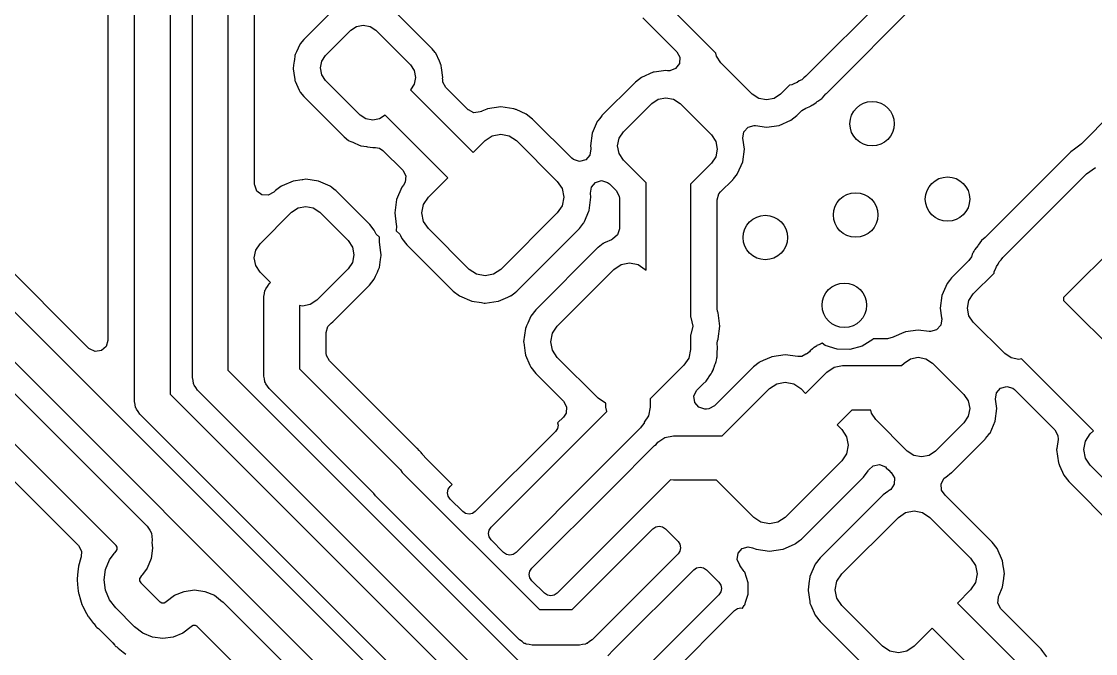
# Model space of a CAD drawing. Extents: x 4.14 to 8.85, y -5.31 to -1.77.
# Drawn here: x 5.2706 to 5.7462, y -3.5993 to -3.3193 of the extents above; entities that cross this region are included whole.
import ezdxf

# ---------------------------------------------------------------- set-up
doc = ezdxf.new("R2010")
doc.units = 0
doc.header["$MEASUREMENT"] = 0
doc.layers.add('BLACK', color=7, linetype='CONTINUOUS')

msp = doc.modelspace()

# ---------------------------------------------------------------- linework, layer by layer
at = {"layer": 'BLACK', "linetype": 'CONTINUOUS'}
for p, q in [((5.34628, -3.47705), (5.34628, -3.25272)), ((5.36202, -3.25133), (5.36202, -3.47379)), ((5.37385, -3.39144), (5.37385, -3.25829)), ((5.32069, -3.48765), (5.32069, -3.29482)), ((5.33643, -3.29156), (5.33643, -3.48439)), ((5.57812, -3.33328), (5.5495, -3.30466)), ((5.65846, -3.30302), (5.61801, -3.34347)), ((5.62706, -3.35115), (5.66801, -3.31021)), ((5.30885, -3.31329), (5.30885, -3.46059)), ((5.40933, -3.31349), (5.39556, -3.32726)), ((5.45251, -3.33144), (5.43456, -3.31349)), ((5.54581, -3.3177), (5.56079, -3.33268)), ((5.40524, -3.33431), (5.41638, -3.32318)), ((5.41638, -3.32318), (5.41893, -3.32147)), ((5.41893, -3.32147), (5.42195, -3.32087)), ((5.42195, -3.32087), (5.42496, -3.32147)), ((5.42496, -3.32147), (5.42751, -3.32318)), ((5.42751, -3.32318), (5.44282, -3.33849)), ((5.39389, -3.32949), (5.39243, -3.33269)), ((5.39404, -3.32915), (5.39389, -3.32949)), ((5.39389, -3.32949), (5.39389, -3.32949)), ((5.39556, -3.32726), (5.39404, -3.32915)), ((5.39186, -3.33394), (5.3917, -3.33429)), ((5.39243, -3.33269), (5.39186, -3.33394)), ((5.4538, -3.33304), (5.45251, -3.33144)), ((5.45403, -3.33333), (5.4538, -3.33304)), ((5.45564, -3.33687), (5.45403, -3.33333)), ((5.56079, -3.33268), (5.56213, -3.33513)), ((5.5784, -3.33467), (5.57812, -3.33328)), ((5.39104, -3.33891), (5.3909, -3.33988)), ((5.39107, -3.33869), (5.39104, -3.33891)), ((5.39134, -3.3368), (5.39107, -3.33869)), ((5.39145, -3.33607), (5.39134, -3.3368)), ((5.39164, -3.33471), (5.39145, -3.33607)), ((5.3917, -3.33429), (5.39164, -3.33471)), ((5.39164, -3.33471), (5.39164, -3.33471)), ((5.40294, -3.33988), (5.40353, -3.33687)), ((5.40353, -3.33687), (5.40524, -3.33431)), ((5.44282, -3.33849), (5.44453, -3.34104)), ((5.45596, -3.33758), (5.45564, -3.33687)), ((5.45636, -3.33847), (5.45596, -3.33758)), ((5.45639, -3.33864), (5.45636, -3.33847)), ((5.45642, -3.33888), (5.45639, -3.33864)), ((5.45657, -3.33988), (5.45642, -3.33888)), ((5.45642, -3.33888), (5.45642, -3.33888)), ((5.56193, -3.33792), (5.56026, -3.34016)), ((5.56213, -3.33513), (5.56193, -3.33792)), ((5.58032, -3.33754), (5.5784, -3.33467)), ((5.59424, -3.35146), (5.58032, -3.33754)), ((5.3909, -3.33988), (5.39096, -3.34029)), ((5.39096, -3.34029), (5.3915, -3.34404)), ((5.40353, -3.34289), (5.40294, -3.33988)), ((5.40524, -3.34545), (5.40353, -3.34289)), ((5.44453, -3.34104), (5.44513, -3.34405)), ((5.45716, -3.34405), (5.45657, -3.33988)), ((5.55034, -3.34178), (5.54514, -3.34404)), ((5.55074, -3.34173), (5.55034, -3.34178)), ((5.55596, -3.34101), (5.55074, -3.34173)), ((5.55074, -3.34173), (5.55074, -3.34173)), ((5.55661, -3.3411), (5.55596, -3.34101)), ((5.55764, -3.34114), (5.55661, -3.3411)), ((5.56026, -3.34016), (5.55764, -3.34114)), ((5.61801, -3.34347), (5.61701, -3.3442)), ((5.3915, -3.34404), (5.39162, -3.3449)), ((5.39162, -3.3449), (5.3917, -3.34547)), ((5.3917, -3.34547), (5.39185, -3.34579)), ((5.39185, -3.34579), (5.39185, -3.34579)), ((5.39185, -3.34579), (5.39361, -3.34966)), ((5.42055, -3.36076), (5.40524, -3.34545)), ((5.44453, -3.34707), (5.44282, -3.34962)), ((5.44513, -3.34405), (5.44453, -3.34707)), ((5.4571, -3.34447), (5.45716, -3.34405)), ((5.4571, -3.34474), (5.4571, -3.34447)), ((5.45714, -3.34502), (5.4571, -3.34474)), ((5.45718, -3.34613), (5.45714, -3.34502)), ((5.45852, -3.34859), (5.45718, -3.34613)), ((5.54234, -3.34626), (5.53851, -3.35009)), ((5.54247, -3.34613), (5.54234, -3.34626)), ((5.54514, -3.34404), (5.54247, -3.34613)), ((5.61076, -3.34747), (5.60677, -3.35146)), ((5.61174, -3.34731), (5.61076, -3.34747)), ((5.61285, -3.34675), (5.61174, -3.34731)), ((5.61403, -3.34636), (5.61285, -3.34675)), ((5.61503, -3.34564), (5.61403, -3.34636)), ((5.61613, -3.34507), (5.61503, -3.34564)), ((5.61701, -3.3442), (5.61613, -3.34507)), ((5.39361, -3.34966), (5.39404, -3.3506)), ((5.39404, -3.3506), (5.39556, -3.35249)), ((5.39556, -3.35249), (5.41351, -3.37044)), ((5.44282, -3.34962), (5.44282, -3.34962)), ((5.44282, -3.34962), (5.47056, -3.37736)), ((5.46824, -3.3583), (5.45852, -3.34859)), ((5.53851, -3.35009), (5.53136, -3.35724)), ((5.55257, -3.35371), (5.55596, -3.35304)), ((5.55596, -3.35304), (5.55935, -3.35371)), ((5.59711, -3.35338), (5.59424, -3.35146)), ((5.60677, -3.35146), (5.60389, -3.35338)), ((5.625, -3.35334), (5.62525, -3.35317)), ((5.62525, -3.35317), (5.62686, -3.35136)), ((5.62686, -3.35136), (5.62706, -3.35115)), ((5.47694, -3.35795), (5.47663, -3.35809)), ((5.48282, -3.35715), (5.47694, -3.35795)), ((5.4887, -3.35795), (5.48282, -3.35715)), ((5.48901, -3.35809), (5.4887, -3.35795)), ((5.53136, -3.35724), (5.52767, -3.36093)), ((5.53717, -3.36816), (5.5497, -3.35563)), ((5.5497, -3.35563), (5.55257, -3.35371)), ((5.55935, -3.35371), (5.56222, -3.35563)), ((5.56222, -3.35563), (5.57614, -3.36955)), ((5.6005, -3.35405), (5.59711, -3.35338)), ((5.60389, -3.35338), (5.6005, -3.35405)), ((5.61619, -3.35877), (5.61794, -3.35764)), ((5.61794, -3.35764), (5.61947, -3.35706)), ((5.61947, -3.35706), (5.61975, -3.35695)), ((5.61947, -3.35706), (5.61947, -3.35706)), ((5.61975, -3.35695), (5.61999, -3.35678)), ((5.61999, -3.35678), (5.62011, -3.35672)), ((5.62011, -3.35672), (5.62063, -3.35643)), ((5.62063, -3.35643), (5.62074, -3.35637)), ((5.62074, -3.35637), (5.62102, -3.35625)), ((5.62102, -3.35625), (5.62248, -3.35513)), ((5.62248, -3.35513), (5.62299, -3.35473)), ((5.62299, -3.35473), (5.6232, -3.35458)), ((5.6232, -3.35458), (5.625, -3.35334)), ((5.625, -3.35334), (5.625, -3.35334)), ((5.42311, -3.36247), (5.42055, -3.36076)), ((5.42612, -3.36306), (5.42311, -3.36247)), ((5.42913, -3.36247), (5.42612, -3.36306)), ((5.43169, -3.36076), (5.42913, -3.36247)), ((5.45943, -3.3885), (5.43169, -3.36076)), ((5.46841, -3.35839), (5.46824, -3.3583)), ((5.46845, -3.35843), (5.46841, -3.35839)), ((5.46859, -3.35848), (5.46845, -3.35843)), ((5.47094, -3.35969), (5.46859, -3.35848)), ((5.47371, -3.35935), (5.47094, -3.35969)), ((5.47428, -3.3591), (5.47371, -3.35935)), ((5.47448, -3.35902), (5.47428, -3.3591)), ((5.47663, -3.35809), (5.47448, -3.35902)), ((5.47663, -3.35809), (5.47663, -3.35809)), ((5.48941, -3.35826), (5.48901, -3.35809)), ((5.48901, -3.35809), (5.48901, -3.35809)), ((5.48963, -3.35835), (5.48941, -3.35826)), ((5.49415, -3.36031), (5.48963, -3.35835)), ((5.49695, -3.36251), (5.49415, -3.36031)), ((5.5143, -3.37985), (5.49695, -3.36251)), ((5.5265, -3.36242), (5.5258, -3.36331)), ((5.52757, -3.36105), (5.5265, -3.36242)), ((5.52758, -3.36105), (5.52757, -3.36105)), ((5.52767, -3.36093), (5.52758, -3.36105)), ((5.61132, -3.36306), (5.614, -3.36096)), ((5.614, -3.36096), (5.61619, -3.35877)), ((5.75336, -3.36009), (5.73999, -3.37346)), ((5.18241, -3.36285), (5.48237, -3.66281)), ((5.30039, -3.46409), (5.20192, -3.36563)), ((5.52557, -3.36361), (5.52332, -3.36881)), ((5.5258, -3.36331), (5.52557, -3.36361)), ((5.5258, -3.36331), (5.5258, -3.36331)), ((5.59052, -3.36824), (5.59237, -3.36614)), ((5.59237, -3.36614), (5.59505, -3.36537)), ((5.59505, -3.36537), (5.59569, -3.36542)), ((5.59569, -3.36542), (5.6005, -3.36608)), ((5.6005, -3.36608), (5.60612, -3.36531)), ((5.60612, -3.36531), (5.61132, -3.36306)), ((5.46892, -3.67163), (5.16896, -3.37167)), ((5.41351, -3.37044), (5.4154, -3.37196)), ((5.4154, -3.37196), (5.41573, -3.37211)), ((5.41573, -3.37211), (5.41573, -3.37211)), ((5.41573, -3.37211), (5.41642, -3.37243)), ((5.47056, -3.37736), (5.47586, -3.37206)), ((5.47586, -3.37206), (5.47905, -3.36993)), ((5.47905, -3.36993), (5.48282, -3.36918)), ((5.48282, -3.36918), (5.48659, -3.36993)), ((5.48659, -3.36993), (5.48978, -3.37206)), ((5.48978, -3.37206), (5.50787, -3.39016)), ((5.52332, -3.36881), (5.52255, -3.37443)), ((5.53457, -3.37443), (5.53525, -3.37104)), ((5.53525, -3.37104), (5.53717, -3.36816)), ((5.57614, -3.36955), (5.57806, -3.37243)), ((5.5901, -3.37101), (5.59052, -3.36824)), ((5.59076, -3.37582), (5.5901, -3.37101)), ((5.41642, -3.37243), (5.41727, -3.37281)), ((5.41727, -3.37281), (5.41756, -3.37295)), ((5.41756, -3.37295), (5.42007, -3.37408)), ((5.42007, -3.37408), (5.42053, -3.3743)), ((5.42053, -3.3743), (5.42088, -3.37435)), ((5.42088, -3.37435), (5.42088, -3.37435)), ((5.42088, -3.37435), (5.42095, -3.37436)), ((5.42095, -3.37436), (5.42095, -3.37436)), ((5.42095, -3.37436), (5.42334, -3.3747)), ((5.42334, -3.3747), (5.42377, -3.37476)), ((5.42377, -3.37476), (5.42612, -3.3751)), ((5.42612, -3.3751), (5.42653, -3.37504)), ((5.42653, -3.37504), (5.42681, -3.37504)), ((5.42681, -3.37504), (5.42734, -3.37518)), ((5.42734, -3.37518), (5.42921, -3.37545)), ((5.42921, -3.37545), (5.43065, -3.37645)), ((5.43065, -3.37645), (5.43941, -3.38521)), ((5.52272, -3.37567), (5.5223, -3.37844)), ((5.52255, -3.37443), (5.52269, -3.37545)), ((5.52269, -3.37545), (5.52272, -3.37567)), ((5.53525, -3.37782), (5.53457, -3.37443)), ((5.57806, -3.37243), (5.57874, -3.37582)), ((5.57874, -3.37582), (5.57806, -3.37921)), ((5.59, -3.38141), (5.59076, -3.37582)), ((5.73535, -3.37703), (5.73517, -3.37717)), ((5.73693, -3.37582), (5.73535, -3.37703)), ((5.73925, -3.37404), (5.73693, -3.37582)), ((5.73999, -3.37346), (5.73924, -3.37404)), ((5.73924, -3.37404), (5.73925, -3.37404)), ((5.16201, -3.37864), (5.32629, -3.54292)), ((5.5151, -3.3805), (5.5143, -3.37985)), ((5.51777, -3.3813), (5.5151, -3.3805)), ((5.52046, -3.38054), (5.51777, -3.3813)), ((5.5223, -3.37844), (5.52046, -3.38054)), ((5.53717, -3.38069), (5.53525, -3.37782)), ((5.54718, -3.3907), (5.53717, -3.38069)), ((5.57806, -3.37921), (5.57614, -3.38208)), ((5.58774, -3.38664), (5.58999, -3.38143)), ((5.58999, -3.38143), (5.59, -3.38141)), ((5.73517, -3.37717), (5.69766, -3.41468)), ((5.43941, -3.38521), (5.44075, -3.38767)), ((5.57614, -3.38208), (5.56686, -3.39136)), ((5.74225, -3.38682), (5.74624, -3.38392)), ((5.39083, -3.38997), (5.38597, -3.39207)), ((5.39487, -3.38942), (5.39083, -3.38997)), ((5.39517, -3.38937), (5.39487, -3.38942)), ((5.39644, -3.3892), (5.39517, -3.38937)), ((5.40206, -3.38997), (5.39644, -3.3892)), ((5.40726, -3.39222), (5.40206, -3.38997)), ((5.44055, -3.39045), (5.43981, -3.39178)), ((5.44075, -3.38767), (5.44055, -3.39045)), ((5.4508, -3.39712), (5.45943, -3.3885)), ((5.50787, -3.39016), (5.51001, -3.39335)), ((5.52297, -3.39265), (5.52482, -3.39055)), ((5.52482, -3.39055), (5.52751, -3.38978)), ((5.52751, -3.38978), (5.53018, -3.39058)), ((5.53018, -3.39058), (5.53098, -3.39123)), ((5.53098, -3.39123), (5.53389, -3.39414)), ((5.54718, -3.42946), (5.54718, -3.3907)), ((5.58014, -3.39481), (5.58554, -3.38942)), ((5.58554, -3.38942), (5.58565, -3.38931)), ((5.58565, -3.38931), (5.58574, -3.38919)), ((5.58574, -3.38919), (5.58602, -3.38884)), ((5.58574, -3.38919), (5.58574, -3.38919)), ((5.58574, -3.38919), (5.58574, -3.38919)), ((5.58602, -3.38884), (5.5864, -3.38835)), ((5.5864, -3.38835), (5.58721, -3.38731)), ((5.58721, -3.38731), (5.58754, -3.3869)), ((5.58754, -3.3869), (5.58774, -3.38664)), ((5.70523, -3.42384), (5.74225, -3.38682)), ((5.31235, -3.55125), (5.15318, -3.39208)), ((5.37387, -3.39179), (5.37385, -3.39144)), ((5.37484, -3.39441), (5.37387, -3.39179)), ((5.37708, -3.39609), (5.37484, -3.39441)), ((5.37987, -3.39628), (5.37708, -3.39609)), ((5.38232, -3.39495), (5.37987, -3.39628)), ((5.38285, -3.39442), (5.38232, -3.39495)), ((5.38295, -3.39432), (5.38285, -3.39442)), ((5.38285, -3.39442), (5.38285, -3.39442)), ((5.38307, -3.39423), (5.38295, -3.39432)), ((5.38537, -3.39242), (5.38307, -3.39423)), ((5.38563, -3.39222), (5.38537, -3.39242)), ((5.38537, -3.39242), (5.38537, -3.39242)), ((5.38568, -3.3922), (5.38563, -3.39222)), ((5.38597, -3.39207), (5.38568, -3.3922)), ((5.38597, -3.39207), (5.38597, -3.39207)), ((5.40751, -3.39242), (5.40726, -3.39222)), ((5.40789, -3.39271), (5.40751, -3.39242)), ((5.40912, -3.39368), (5.40789, -3.39271)), ((5.4098, -3.39421), (5.40912, -3.39368)), ((5.40981, -3.39422), (5.4098, -3.39421)), ((5.40982, -3.39423), (5.40981, -3.39422)), ((5.4099, -3.39429), (5.40982, -3.39423)), ((5.40982, -3.39423), (5.40982, -3.39423)), ((5.40994, -3.39432), (5.4099, -3.39429)), ((5.42474, -3.40912), (5.40994, -3.39432)), ((5.43905, -3.39275), (5.43669, -3.3982)), ((5.43981, -3.39178), (5.43905, -3.39275)), ((5.51001, -3.39335), (5.51076, -3.39712)), ((5.52256, -3.39541), (5.52297, -3.39265)), ((5.52279, -3.39712), (5.52256, -3.39541)), ((5.53389, -3.39414), (5.53523, -3.3966)), ((5.56686, -3.39136), (5.56686, -3.4501)), ((5.57869, -3.39832), (5.57948, -3.39564)), ((5.57948, -3.39564), (5.58014, -3.39481)), ((5.43669, -3.3982), (5.43589, -3.40408)), ((5.44792, -3.40408), (5.44867, -3.40031)), ((5.44867, -3.40031), (5.4508, -3.39712)), ((5.51076, -3.39712), (5.51001, -3.40089)), ((5.52199, -3.403), (5.52279, -3.39712)), ((5.53523, -3.3966), (5.53535, -3.39765)), ((5.53535, -3.39765), (5.53535, -3.41118)), ((5.57869, -3.44649), (5.57869, -3.39832)), ((5.37626, -3.41774), (5.39018, -3.40382)), ((5.39018, -3.40382), (5.39305, -3.4019)), ((5.39305, -3.4019), (5.39644, -3.40123)), ((5.39644, -3.40123), (5.39983, -3.4019)), ((5.39983, -3.4019), (5.40271, -3.40382)), ((5.40271, -3.40382), (5.41523, -3.41635)), ((5.43589, -3.40408), (5.43659, -3.40923)), ((5.44867, -3.40785), (5.44792, -3.40408)), ((5.50787, -3.40408), (5.48282, -3.42913)), ((5.51001, -3.40089), (5.50787, -3.40408)), ((5.51989, -3.40785), (5.52188, -3.40325)), ((5.52188, -3.40325), (5.52199, -3.403)), ((5.15346, -3.40909), (5.29585, -3.55148)), ((5.42483, -3.40923), (5.42474, -3.40912)), ((5.42683, -3.41179), (5.42483, -3.40923)), ((5.43659, -3.40923), (5.43669, -3.40996)), ((5.43662, -3.40997), (5.43659, -3.41206)), ((5.43669, -3.40996), (5.43662, -3.40997)), ((5.4508, -3.41104), (5.44867, -3.40785)), ((5.51764, -3.41098), (5.51943, -3.4087)), ((5.51943, -3.4087), (5.51963, -3.40845)), ((5.51943, -3.4087), (5.51943, -3.4087)), ((5.51963, -3.40845), (5.51989, -3.40785)), ((5.76452, -3.40909), (5.73212, -3.4415)), ((5.42696, -3.41209), (5.42683, -3.41179)), ((5.4273, -3.41286), (5.42696, -3.41209)), ((5.42696, -3.41209), (5.42696, -3.41209)), ((5.42764, -3.41352), (5.4273, -3.41286)), ((5.42918, -3.41489), (5.42764, -3.41352)), ((5.42916, -3.41699), (5.42918, -3.41489)), ((5.43659, -3.41206), (5.43814, -3.41344)), ((5.43814, -3.41344), (5.43848, -3.41409)), ((5.43848, -3.41409), (5.43905, -3.41541)), ((5.4689, -3.42913), (5.4508, -3.41104)), ((5.48999, -3.43869), (5.51743, -3.41125)), ((5.51743, -3.41125), (5.51764, -3.41098)), ((5.53456, -3.41387), (5.53235, -3.41574)), ((5.53535, -3.41118), (5.53456, -3.41387)), ((5.69742, -3.41491), (5.69572, -3.41638)), ((5.69766, -3.41468), (5.69742, -3.41491)), ((5.37434, -3.42061), (5.37626, -3.41774)), ((5.41523, -3.41635), (5.41716, -3.41922)), ((5.41716, -3.41922), (5.41783, -3.42261)), ((5.42972, -3.42166), (5.42909, -3.41699)), ((5.42909, -3.41699), (5.42916, -3.41699)), ((5.43905, -3.41541), (5.44125, -3.41821)), ((5.44125, -3.41821), (5.46172, -3.43869)), ((5.52575, -3.41958), (5.49832, -3.44701)), ((5.52591, -3.41945), (5.52575, -3.41958)), ((5.52826, -3.41761), (5.52591, -3.41945)), ((5.52831, -3.41758), (5.52826, -3.41761)), ((5.52856, -3.41738), (5.52831, -3.41758)), ((5.52831, -3.41758), (5.52831, -3.41758)), ((5.52913, -3.41713), (5.52856, -3.41738)), ((5.53181, -3.41597), (5.52913, -3.41713)), ((5.53235, -3.41574), (5.53181, -3.41597)), ((5.53181, -3.41597), (5.53181, -3.41597)), ((5.69414, -3.41863), (5.69279, -3.42035)), ((5.69429, -3.41842), (5.69414, -3.41863)), ((5.69572, -3.41638), (5.69429, -3.41842)), ((5.37367, -3.424), (5.37434, -3.42061)), ((5.37434, -3.42739), (5.37367, -3.424)), ((5.41783, -3.42261), (5.41716, -3.426)), ((5.42957, -3.42467), (5.42981, -3.42295)), ((5.42985, -3.42261), (5.42972, -3.42166)), ((5.42981, -3.42295), (5.42984, -3.4227)), ((5.42984, -3.4227), (5.42985, -3.42261)), ((5.69124, -3.42349), (5.69013, -3.4252)), ((5.69178, -3.42212), (5.69124, -3.42349)), ((5.69188, -3.42185), (5.69178, -3.42212)), ((5.69178, -3.42212), (5.69178, -3.42212)), ((5.69206, -3.4216), (5.69188, -3.42185)), ((5.69212, -3.42148), (5.69206, -3.4216)), ((5.69241, -3.42097), (5.69212, -3.42148)), ((5.69248, -3.42085), (5.69241, -3.42097)), ((5.6926, -3.42058), (5.69248, -3.42085)), ((5.69279, -3.42035), (5.6926, -3.42058)), ((5.69279, -3.42035), (5.69279, -3.42035)), ((5.7045, -3.42484), (5.70523, -3.42384)), ((5.37626, -3.43027), (5.37434, -3.42739)), ((5.41523, -3.42887), (5.40132, -3.44279)), ((5.41716, -3.426), (5.41523, -3.42887)), ((5.42855, -3.42946), (5.42909, -3.42823)), ((5.42909, -3.42823), (5.42957, -3.42467)), ((5.47209, -3.43127), (5.4689, -3.42913)), ((5.48282, -3.42913), (5.47963, -3.43127)), ((5.50787, -3.45419), (5.53293, -3.42913)), ((5.53293, -3.42913), (5.53612, -3.427)), ((5.53612, -3.427), (5.53989, -3.42625)), ((5.53989, -3.42625), (5.54366, -3.427)), ((5.54366, -3.427), (5.54685, -3.42913)), ((5.54685, -3.42913), (5.54718, -3.42946)), ((5.68631, -3.42901), (5.68259, -3.43274)), ((5.69013, -3.4252), (5.68631, -3.42901)), ((5.70139, -3.43011), (5.70195, -3.429)), ((5.70195, -3.429), (5.70234, -3.42782)), ((5.70234, -3.42782), (5.70306, -3.42682)), ((5.70306, -3.42682), (5.70363, -3.42572)), ((5.70363, -3.42572), (5.7045, -3.42484)), ((5.38089, -3.4349), (5.37626, -3.43027)), ((5.42474, -3.4361), (5.42683, -3.43343)), ((5.42683, -3.43343), (5.4274, -3.43211)), ((5.4274, -3.43211), (5.42818, -3.43033)), ((5.42818, -3.43033), (5.42855, -3.42946)), ((5.47586, -3.43202), (5.47209, -3.43127)), ((5.47963, -3.43127), (5.47586, -3.43202)), ((5.68162, -3.43397), (5.68049, -3.43541)), ((5.68249, -3.43286), (5.68162, -3.43397)), ((5.68259, -3.43274), (5.68249, -3.43286)), ((5.68249, -3.43286), (5.68249, -3.43286)), ((5.69209, -3.43997), (5.70129, -3.43077)), ((5.70129, -3.43077), (5.70139, -3.43011)), ((5.37825, -3.43981), (5.3784, -3.4385)), ((5.3784, -3.4385), (5.37864, -3.43812)), ((5.37864, -3.43812), (5.37874, -3.43767)), ((5.37874, -3.43767), (5.37956, -3.43665)), ((5.37956, -3.43665), (5.38026, -3.43553)), ((5.38026, -3.43553), (5.38089, -3.4349)), ((5.4126, -3.44824), (5.42461, -3.43623)), ((5.42461, -3.43623), (5.42474, -3.4361)), ((5.46172, -3.43869), (5.46453, -3.44089)), ((5.48923, -3.43929), (5.48999, -3.43869)), ((5.68049, -3.43541), (5.67824, -3.44062)), ((5.37795, -3.44109), (5.37825, -3.43981)), ((5.37795, -3.47638), (5.37795, -3.44109)), ((5.40132, -3.44279), (5.39844, -3.44471)), ((5.46453, -3.44089), (5.46998, -3.44325)), ((5.46998, -3.44325), (5.47434, -3.44384)), ((5.47586, -3.44405), (5.48174, -3.44325)), ((5.48174, -3.44325), (5.48179, -3.44323)), ((5.48179, -3.44323), (5.48603, -3.44139)), ((5.48603, -3.44139), (5.48719, -3.44089)), ((5.48719, -3.44089), (5.48729, -3.44081)), ((5.48729, -3.44081), (5.48902, -3.43946)), ((5.48902, -3.43946), (5.48923, -3.43929)), ((5.67824, -3.44062), (5.67747, -3.44623)), ((5.68949, -3.44623), (5.69017, -3.44284)), ((5.69017, -3.44284), (5.69209, -3.43997)), ((5.73212, -3.4415), (5.73212, -3.44284)), ((5.73212, -3.44284), (5.76759, -3.47832)), ((5.39505, -3.44539), (5.3937, -3.44512)), ((5.3937, -3.44512), (5.3937, -3.47312)), ((5.39844, -3.44471), (5.39505, -3.44539)), ((5.40854, -3.4523), (5.4126, -3.44824)), ((5.47434, -3.44384), (5.47546, -3.444)), ((5.47546, -3.444), (5.47586, -3.44405)), ((5.49832, -3.44701), (5.49612, -3.44982)), ((5.57887, -3.44783), (5.57869, -3.44649)), ((5.5789, -3.44792), (5.57887, -3.44783)), ((5.5789, -3.44796), (5.5789, -3.44792)), ((5.57892, -3.448), (5.5789, -3.44796)), ((5.57906, -3.44831), (5.57892, -3.448)), ((5.57986, -3.45419), (5.57906, -3.44831)), ((5.67747, -3.44623), (5.67806, -3.45058)), ((5.69017, -3.44962), (5.68949, -3.44623)), ((5.40632, -3.45439), (5.40743, -3.45317)), ((5.40743, -3.45317), (5.40778, -3.4529)), ((5.40778, -3.4529), (5.40854, -3.4523)), ((5.40778, -3.4529), (5.40778, -3.4529)), ((5.49477, -3.45293), (5.49426, -3.45412)), ((5.49612, -3.44982), (5.49477, -3.45293)), ((5.56686, -3.4501), (5.56708, -3.45042)), ((5.56708, -3.45042), (5.56783, -3.45419)), ((5.67813, -3.45104), (5.67771, -3.45381)), ((5.67806, -3.45058), (5.67813, -3.45104)), ((5.69209, -3.4525), (5.69017, -3.44962)), ((5.70601, -3.46642), (5.69209, -3.4525)), ((5.40553, -3.45707), (5.40632, -3.45439)), ((5.40553, -3.46616), (5.40553, -3.45707)), ((5.49376, -3.45527), (5.49296, -3.46115)), ((5.49406, -3.45458), (5.49376, -3.45527)), ((5.49426, -3.45412), (5.49406, -3.45458)), ((5.50499, -3.46115), (5.50574, -3.45738)), ((5.50574, -3.45738), (5.50787, -3.45419)), ((5.56783, -3.45419), (5.56708, -3.45796)), ((5.57908, -3.4599), (5.57986, -3.45419)), ((5.66135, -3.45707), (5.65691, -3.45899)), ((5.66175, -3.4569), (5.66135, -3.45707)), ((5.66211, -3.45674), (5.66175, -3.4569)), ((5.66773, -3.45597), (5.66211, -3.45674)), ((5.67254, -3.45663), (5.66773, -3.45597)), ((5.67318, -3.45668), (5.67254, -3.45663)), ((5.67587, -3.45591), (5.67318, -3.45668)), ((5.67771, -3.45381), (5.67587, -3.45591)), ((5.30885, -3.46059), (5.30807, -3.46327)), ((5.49296, -3.46115), (5.49301, -3.46154)), ((5.49301, -3.46154), (5.49366, -3.46625)), ((5.50574, -3.46492), (5.50499, -3.46115)), ((5.56708, -3.45796), (5.56686, -3.45828)), ((5.56686, -3.45828), (5.56686, -3.46464)), ((5.57869, -3.46188), (5.57887, -3.46055)), ((5.57869, -3.46239), (5.57869, -3.46188)), ((5.57876, -3.46322), (5.57869, -3.46239)), ((5.57887, -3.46055), (5.5789, -3.46046)), ((5.5789, -3.46042), (5.57906, -3.46007)), ((5.5789, -3.46046), (5.5789, -3.46042)), ((5.57906, -3.46007), (5.57908, -3.4599)), ((5.62325, -3.4627), (5.62319, -3.46273)), ((5.62445, -3.46218), (5.62325, -3.4627)), ((5.62325, -3.4627), (5.62325, -3.4627)), ((5.62487, -3.46198), (5.62445, -3.46218)), ((5.62513, -3.46184), (5.62487, -3.46198)), ((5.62653, -3.46277), (5.62513, -3.46184)), ((5.64757, -3.46015), (5.64282, -3.46307)), ((5.64779, -3.4599), (5.64757, -3.46015)), ((5.6541, -3.4599), (5.64779, -3.4599)), ((5.65663, -3.4592), (5.6541, -3.4599)), ((5.65666, -3.45919), (5.65663, -3.4592)), ((5.65691, -3.45899), (5.65666, -3.45919)), ((5.30065, -3.46434), (5.30039, -3.46409)), ((5.30319, -3.4655), (5.30065, -3.46434)), ((5.30596, -3.4651), (5.30319, -3.4655)), ((5.30807, -3.46327), (5.30596, -3.4651)), ((5.40564, -3.46722), (5.40553, -3.46616)), ((5.40698, -3.46967), (5.40564, -3.46722)), ((5.49366, -3.46625), (5.49376, -3.46703)), ((5.49376, -3.46703), (5.49381, -3.46713)), ((5.49381, -3.46713), (5.49573, -3.47157)), ((5.50787, -3.46811), (5.50574, -3.46492)), ((5.56686, -3.46464), (5.56611, -3.4684)), ((5.57866, -3.46782), (5.57869, -3.46741)), ((5.57869, -3.46604), (5.57872, -3.46553)), ((5.57869, -3.46741), (5.57869, -3.46604)), ((5.57872, -3.46553), (5.57883, -3.46445)), ((5.57877, -3.46329), (5.57876, -3.46322)), ((5.57883, -3.46361), (5.57877, -3.46329)), ((5.57877, -3.46329), (5.57877, -3.46329)), ((5.57888, -3.46395), (5.57883, -3.46361)), ((5.57883, -3.46361), (5.57883, -3.46361)), ((5.57883, -3.46445), (5.57888, -3.46395)), ((5.6088, -3.46701), (5.60292, -3.46782)), ((5.61436, -3.46777), (5.6088, -3.46701)), ((5.61787, -3.46671), (5.61624, -3.46767)), ((5.61823, -3.46655), (5.61787, -3.46671)), ((5.61827, -3.4666), (5.61823, -3.46655)), ((5.6195, -3.4656), (5.61827, -3.4666)), ((5.61988, -3.46525), (5.6195, -3.4656)), ((5.62085, -3.46429), (5.61988, -3.46525)), ((5.62117, -3.46401), (5.62085, -3.46429)), ((5.62139, -3.46389), (5.62117, -3.46401)), ((5.62162, -3.46377), (5.62139, -3.46389)), ((5.62169, -3.46373), (5.62162, -3.46377)), ((5.62162, -3.46377), (5.62162, -3.46377)), ((5.62242, -3.46323), (5.62169, -3.46373)), ((5.62262, -3.46308), (5.62242, -3.46323)), ((5.62288, -3.46286), (5.62262, -3.46308)), ((5.62319, -3.46273), (5.62288, -3.46286)), ((5.62319, -3.46273), (5.62319, -3.46273)), ((5.63185, -3.46443), (5.62653, -3.46277)), ((5.63743, -3.46453), (5.63185, -3.46443)), ((5.64282, -3.46307), (5.63743, -3.46453)), ((5.70888, -3.46834), (5.70601, -3.46642)), ((5.44501, -3.5077), (5.40698, -3.46967)), ((5.49573, -3.47157), (5.49612, -3.47248)), ((5.52597, -3.4862), (5.50787, -3.46811)), ((5.56398, -3.47159), (5.54907, -3.4865)), ((5.56611, -3.4684), (5.56398, -3.47159)), ((5.5771, -3.47321), (5.57747, -3.47193)), ((5.57747, -3.47193), (5.57748, -3.47189)), ((5.57747, -3.47193), (5.57747, -3.47193)), ((5.57748, -3.47189), (5.57763, -3.47145)), ((5.57763, -3.47145), (5.57789, -3.47081)), ((5.57789, -3.47081), (5.57826, -3.46985)), ((5.57826, -3.46985), (5.57832, -3.46935)), ((5.57832, -3.46935), (5.57833, -3.46927)), ((5.57832, -3.46935), (5.57832, -3.46935)), ((5.57833, -3.46927), (5.5785, -3.4684)), ((5.5785, -3.4684), (5.57853, -3.46827)), ((5.57853, -3.46827), (5.57866, -3.46783)), ((5.57866, -3.46783), (5.57866, -3.46782)), ((5.59722, -3.47037), (5.59481, -3.47226)), ((5.59747, -3.47018), (5.59722, -3.47037)), ((5.59722, -3.47037), (5.59722, -3.47037)), ((5.59899, -3.46952), (5.59747, -3.47018)), ((5.60261, -3.46795), (5.59899, -3.46952)), ((5.60292, -3.46782), (5.60261, -3.46795)), ((5.60261, -3.46795), (5.60261, -3.46795)), ((5.61624, -3.46767), (5.61436, -3.46777)), ((5.63045, -3.47248), (5.63421, -3.47173)), ((5.63421, -3.47173), (5.66032, -3.47173)), ((5.66032, -3.47173), (5.66147, -3.47059)), ((5.66147, -3.47059), (5.66434, -3.46867)), ((5.66434, -3.46867), (5.66773, -3.468)), ((5.66773, -3.468), (5.67112, -3.46867)), ((5.67112, -3.46867), (5.67399, -3.47059)), ((5.67399, -3.47059), (5.68791, -3.48451)), ((5.71227, -3.46901), (5.70888, -3.46834)), ((5.7135, -3.46877), (5.71227, -3.46901)), ((5.74532, -3.50059), (5.7135, -3.46877)), ((5.36202, -3.47379), (5.56137, -3.67314)), ((5.37825, -3.47766), (5.37795, -3.47638)), ((5.3937, -3.47312), (5.4385, -3.51792)), ((5.49612, -3.47248), (5.49832, -3.47528)), ((5.49832, -3.47528), (5.51059, -3.48756)), ((5.57478, -3.47712), (5.57504, -3.47674)), ((5.57504, -3.47674), (5.57608, -3.47537)), ((5.57608, -3.47537), (5.5763, -3.47482)), ((5.5763, -3.47482), (5.57669, -3.47404)), ((5.57669, -3.47404), (5.57679, -3.47388)), ((5.57679, -3.47388), (5.577, -3.47353)), ((5.57679, -3.47388), (5.57679, -3.47388)), ((5.577, -3.47353), (5.57707, -3.47329)), ((5.57707, -3.47329), (5.5771, -3.47321)), ((5.5771, -3.47321), (5.5771, -3.47321)), ((5.59467, -3.47237), (5.5775, -3.48955)), ((5.59481, -3.47226), (5.59467, -3.47237)), ((5.61785, -3.48402), (5.62725, -3.47462)), ((5.62725, -3.47462), (5.63045, -3.47248)), ((5.34657, -3.47834), (5.34628, -3.47705)), ((5.34671, -3.47964), (5.34657, -3.47834)), ((5.34695, -3.48003), (5.34671, -3.47964)), ((5.34706, -3.48047), (5.34695, -3.48003)), ((5.34787, -3.4815), (5.34706, -3.48047)), ((5.34857, -3.48261), (5.34787, -3.4815)), ((5.37839, -3.47897), (5.37825, -3.47766)), ((5.37863, -3.47935), (5.37839, -3.47897)), ((5.37873, -3.47979), (5.37863, -3.47935)), ((5.37955, -3.48082), (5.37873, -3.47979)), ((5.38025, -3.48194), (5.37955, -3.48082)), ((5.56977, -3.48253), (5.57193, -3.48038)), ((5.57193, -3.48038), (5.57208, -3.48023)), ((5.57208, -3.48023), (5.57233, -3.48)), ((5.57233, -3.48), (5.57387, -3.47858)), ((5.57387, -3.47858), (5.57468, -3.47728)), ((5.57468, -3.47728), (5.57478, -3.47712)), ((5.60184, -3.48193), (5.60504, -3.4798)), ((5.60504, -3.4798), (5.6088, -3.47905)), ((5.6088, -3.47905), (5.61257, -3.4798)), ((5.61257, -3.4798), (5.61576, -3.48193)), ((5.70237, -3.4838), (5.70422, -3.4817)), ((5.70422, -3.4817), (5.7069, -3.48093)), ((5.7069, -3.48093), (5.70958, -3.48173)), ((5.70958, -3.48173), (5.71038, -3.48238)), ((5.33643, -3.48439), (5.53578, -3.68374)), ((5.54792, -3.68196), (5.34857, -3.48261)), ((5.42653, -3.52821), (5.38025, -3.48194)), ((5.52916, -3.48834), (5.52597, -3.4862)), ((5.56837, -3.48533), (5.56953, -3.48279)), ((5.56877, -3.4881), (5.56837, -3.48533)), ((5.56953, -3.48279), (5.56977, -3.48253)), ((5.58094, -3.50283), (5.60184, -3.48193)), ((5.61576, -3.48193), (5.61785, -3.48402)), ((5.68791, -3.48451), (5.68983, -3.48739)), ((5.70195, -3.48656), (5.70237, -3.4838)), ((5.71038, -3.48238), (5.72823, -3.50023)), ((5.32098, -3.48894), (5.32069, -3.48765)), ((5.32112, -3.49024), (5.32098, -3.48894)), ((5.32136, -3.49063), (5.32112, -3.49024)), ((5.32146, -3.49107), (5.32136, -3.49063)), ((5.32228, -3.4921), (5.32146, -3.49107)), ((5.51059, -3.48756), (5.51193, -3.49001)), ((5.51193, -3.49001), (5.51173, -3.4928)), ((5.52938, -3.48838), (5.52916, -3.48834)), ((5.52938, -3.49019), (5.52938, -3.48838)), ((5.52977, -3.49213), (5.52938, -3.49019)), ((5.54907, -3.49019), (5.54832, -3.49396)), ((5.54907, -3.4865), (5.54907, -3.49019)), ((5.5706, -3.49021), (5.56877, -3.4881)), ((5.57328, -3.491), (5.5706, -3.49021)), ((5.57399, -3.491), (5.57328, -3.491)), ((5.57504, -3.49089), (5.57399, -3.491)), ((5.5775, -3.48955), (5.57504, -3.49089)), ((5.68983, -3.48739), (5.69051, -3.49078)), ((5.69051, -3.49078), (5.68983, -3.49416)), ((5.70176, -3.49639), (5.70253, -3.49078)), ((5.70253, -3.49078), (5.70195, -3.48656)), ((5.32298, -3.49321), (5.32228, -3.4921)), ((5.52233, -3.69256), (5.32298, -3.49321)), ((5.51059, -3.49457), (5.50802, -3.49714)), ((5.51173, -3.4928), (5.51059, -3.49457)), ((5.51403, -3.50787), (5.52977, -3.49213)), ((5.54832, -3.49396), (5.54641, -3.49682)), ((5.63829, -3.49142), (5.63177, -3.49794)), ((5.64675, -3.49142), (5.63829, -3.49142)), ((5.64702, -3.49277), (5.64675, -3.49142)), ((5.64894, -3.49565), (5.64702, -3.49277)), ((5.66286, -3.50957), (5.64894, -3.49565)), ((5.68983, -3.49416), (5.68791, -3.49704)), ((5.50792, -3.49963), (5.50707, -3.50091)), ((5.50822, -3.49812), (5.50792, -3.49963)), ((5.50802, -3.49714), (5.50822, -3.49812)), ((5.54479, -3.49937), (5.52516, -3.519)), ((5.54549, -3.49826), (5.54479, -3.49937)), ((5.54631, -3.49723), (5.54549, -3.49826)), ((5.54641, -3.49682), (5.54631, -3.49723)), ((5.63177, -3.49794), (5.63386, -3.50003)), ((5.63386, -3.50003), (5.63599, -3.50322)), ((5.68791, -3.49704), (5.67538, -3.50957)), ((5.69951, -3.50159), (5.70176, -3.49639)), ((5.72823, -3.50023), (5.72957, -3.50268)), ((5.74393, -3.50199), (5.74532, -3.50059)), ((5.50707, -3.50091), (5.47157, -3.5364)), ((5.55233, -3.50571), (5.55552, -3.50358)), ((5.55552, -3.50358), (5.55929, -3.50283)), ((5.55929, -3.50283), (5.58094, -3.50283)), ((5.63599, -3.50322), (5.63674, -3.50699)), ((5.68261, -3.51907), (5.69741, -3.50427)), ((5.69741, -3.50427), (5.69758, -3.50406)), ((5.69758, -3.50406), (5.69894, -3.50232)), ((5.69894, -3.50232), (5.69931, -3.50184)), ((5.69931, -3.50184), (5.69951, -3.50159)), ((5.72963, -3.50441), (5.72908, -3.50848)), ((5.72957, -3.50268), (5.72963, -3.50441)), ((5.74105, -3.50895), (5.7418, -3.50518)), ((5.7418, -3.50518), (5.74393, -3.50199)), ((5.44535, -3.50797), (5.44501, -3.5077)), ((5.44566, -3.50825), (5.44535, -3.50797)), ((5.44535, -3.50797), (5.44535, -3.50797)), ((5.44572, -3.50828), (5.44566, -3.50825)), ((5.44601, -3.50848), (5.44572, -3.50828)), ((5.44572, -3.50828), (5.44572, -3.50828)), ((5.44671, -3.50928), (5.44601, -3.50848)), ((5.44727, -3.50994), (5.44671, -3.50928)), ((5.44752, -3.51021), (5.44727, -3.50994)), ((5.44795, -3.51063), (5.44752, -3.51021)), ((5.47853, -3.54336), (5.51403, -3.50787)), ((5.51403, -3.50787), (5.51403, -3.50787)), ((5.53212, -3.52596), (5.55099, -3.50709)), ((5.55099, -3.50709), (5.5517, -3.50665)), ((5.5517, -3.50665), (5.55233, -3.50571)), ((5.63674, -3.50699), (5.63599, -3.51075)), ((5.66573, -3.51149), (5.66286, -3.50957)), ((5.67538, -3.50957), (5.67251, -3.51149)), ((5.72908, -3.50848), (5.72901, -3.50895)), ((5.72901, -3.50895), (5.72982, -3.51483)), ((5.7418, -3.51271), (5.74105, -3.50895)), ((5.44819, -3.51096), (5.44795, -3.51063)), ((5.44825, -3.51105), (5.44819, -3.51096)), ((5.4485, -3.51136), (5.44825, -3.51105)), ((5.4497, -3.51275), (5.4485, -3.51136)), ((5.45005, -3.51319), (5.4497, -3.51275)), ((5.4497, -3.51275), (5.4497, -3.51275)), ((5.4497, -3.51275), (5.4497, -3.51275)), ((5.46128, -3.52442), (5.45005, -3.51319)), ((5.63386, -3.51395), (5.6088, -3.539)), ((5.63599, -3.51075), (5.63386, -3.51395)), ((5.66912, -3.51216), (5.66573, -3.51149)), ((5.67251, -3.51149), (5.66912, -3.51216)), ((5.72982, -3.51483), (5.72995, -3.51514)), ((5.74393, -3.5159), (5.7418, -3.51271)), ((5.4385, -3.51792), (5.4392, -3.51903)), ((5.4392, -3.51903), (5.43933, -3.51919)), ((5.43933, -3.51919), (5.49996, -3.57983)), ((5.52516, -3.519), (5.48967, -3.5545)), ((5.64341, -3.52112), (5.64561, -3.51832)), ((5.64561, -3.51832), (5.64574, -3.51803)), ((5.64574, -3.51803), (5.64578, -3.51796)), ((5.64578, -3.51796), (5.64783, -3.51606)), ((5.64783, -3.51606), (5.65058, -3.51556)), ((5.65058, -3.51556), (5.65316, -3.51664)), ((5.65316, -3.51664), (5.65355, -3.51699)), ((5.65355, -3.51699), (5.65463, -3.51807)), ((5.65463, -3.51807), (5.65563, -3.51907)), ((5.65563, -3.51907), (5.65568, -3.51911)), ((5.65568, -3.51911), (5.65716, -3.52146)), ((5.67994, -3.52117), (5.6825, -3.51916)), ((5.6825, -3.51916), (5.68261, -3.51907)), ((5.72995, -3.51514), (5.72995, -3.51514)), ((5.72995, -3.51514), (5.73033, -3.516)), ((5.73033, -3.516), (5.73218, -3.52028)), ((5.76203, -3.534), (5.74393, -3.5159)), ((5.46044, -3.52526), (5.46128, -3.52442)), ((5.55808, -3.52227), (5.54326, -3.5371)), ((5.55929, -3.52251), (5.55808, -3.52227)), ((5.5784, -3.52251), (5.55929, -3.52251)), ((5.59488, -3.539), (5.5784, -3.52251)), ((5.61598, -3.54856), (5.64341, -3.52112)), ((5.65712, -3.52426), (5.65559, -3.52659)), ((5.65716, -3.52146), (5.65712, -3.52426)), ((5.67788, -3.52409), (5.67927, -3.52166)), ((5.67801, -3.52688), (5.67788, -3.52409)), ((5.67927, -3.52166), (5.67991, -3.52118)), ((5.67991, -3.52118), (5.67994, -3.52117)), ((5.73218, -3.52028), (5.73437, -3.52308)), ((5.73437, -3.52308), (5.75485, -3.54356)), ((5.42665, -3.52837), (5.42653, -3.52821)), ((5.42735, -3.52948), (5.42665, -3.52837)), ((5.45928, -3.52805), (5.45958, -3.52654)), ((5.45958, -3.52956), (5.45928, -3.52805)), ((5.45958, -3.52654), (5.46044, -3.52526)), ((5.49663, -3.56146), (5.53212, -3.52596)), ((5.53212, -3.52596), (5.53212, -3.52596)), ((5.65224, -3.52905), (5.65174, -3.52944)), ((5.65429, -3.52744), (5.65224, -3.52905)), ((5.65454, -3.52725), (5.65429, -3.52744)), ((5.65429, -3.52744), (5.65429, -3.52744)), ((5.65483, -3.52712), (5.65454, -3.52725)), ((5.65492, -3.52707), (5.65483, -3.52712)), ((5.65559, -3.52659), (5.65492, -3.52707)), ((5.67964, -3.52915), (5.67801, -3.52688)), ((5.68001, -3.52944), (5.67964, -3.52915)), ((5.49113, -3.59327), (5.42735, -3.52948)), ((5.46044, -3.53083), (5.45958, -3.52956)), ((5.46601, -3.5364), (5.46044, -3.53083)), ((5.65174, -3.52944), (5.6243, -3.55688)), ((5.70048, -3.54992), (5.68001, -3.52944)), ((5.46728, -3.53725), (5.46601, -3.5364)), ((5.46879, -3.53755), (5.46728, -3.53725)), ((5.4703, -3.53725), (5.46879, -3.53755)), ((5.47157, -3.5364), (5.4703, -3.53725)), ((5.54326, -3.5371), (5.50776, -3.57259)), ((5.65891, -3.539), (5.66211, -3.53687)), ((5.66211, -3.53687), (5.66587, -3.53612)), ((5.66587, -3.53612), (5.66964, -3.53687)), ((5.66964, -3.53687), (5.67283, -3.539)), ((5.32629, -3.54292), (5.32737, -3.54465)), ((5.47768, -3.54464), (5.47853, -3.54336)), ((5.55022, -3.54406), (5.55149, -3.5432)), ((5.55149, -3.5432), (5.553, -3.5429)), ((5.553, -3.5429), (5.55451, -3.5432)), ((5.55451, -3.5432), (5.55579, -3.54406)), ((5.59808, -3.54113), (5.59488, -3.539)), ((5.60184, -3.54188), (5.59808, -3.54113)), ((5.60561, -3.54113), (5.60184, -3.54188)), ((5.6088, -3.539), (5.60561, -3.54113)), ((5.63386, -3.56405), (5.65891, -3.539)), ((5.67283, -3.539), (5.69093, -3.5571)), ((5.32737, -3.54465), (5.32815, -3.54589)), ((5.32815, -3.54589), (5.32849, -3.54895)), ((5.47738, -3.54614), (5.47768, -3.54464)), ((5.47768, -3.54765), (5.47738, -3.54614)), ((5.47853, -3.54893), (5.47768, -3.54765)), ((5.51472, -3.57955), (5.55022, -3.54406)), ((5.55579, -3.54406), (5.56135, -3.54962)), ((5.29585, -3.55148), (5.29719, -3.55393)), ((5.31254, -3.55144), (5.31235, -3.55125)), ((5.31235, -3.55125), (5.31235, -3.55125)), ((5.31293, -3.55213), (5.31254, -3.55144)), ((5.31293, -3.55318), (5.31293, -3.55213)), ((5.32868, -3.55265), (5.32808, -3.55724)), ((5.32853, -3.54937), (5.32833, -3.54996)), ((5.32833, -3.54996), (5.32868, -3.55265)), ((5.32849, -3.54895), (5.32853, -3.54937)), ((5.4841, -3.5545), (5.47853, -3.54893)), ((5.56135, -3.54962), (5.56221, -3.5509)), ((5.56221, -3.5509), (5.56251, -3.55241)), ((5.56251, -3.55241), (5.56221, -3.55391)), ((5.58793, -3.55489), (5.58977, -3.55279)), ((5.58977, -3.55279), (5.59246, -3.55203)), ((5.59246, -3.55203), (5.59439, -3.55243)), ((5.59439, -3.55243), (5.59596, -3.55311)), ((5.60773, -3.55311), (5.60792, -3.55303)), ((5.60792, -3.55303), (5.61033, -3.55199)), ((5.61033, -3.55199), (5.61318, -3.55075)), ((5.61318, -3.55075), (5.61342, -3.55056)), ((5.61342, -3.55056), (5.6152, -3.54916)), ((5.6152, -3.54916), (5.61598, -3.54856)), ((5.70268, -3.55272), (5.70048, -3.54992)), ((5.70504, -3.55817), (5.70268, -3.55272)), ((5.29693, -3.55695), (5.29584, -3.56055)), ((5.29709, -3.55643), (5.29693, -3.55695)), ((5.29693, -3.55695), (5.29693, -3.55695)), ((5.29719, -3.55393), (5.29709, -3.55643)), ((5.30777, -3.56199), (5.30954, -3.55771)), ((5.30954, -3.55771), (5.3117, -3.5549)), ((5.3117, -3.5549), (5.31185, -3.55461)), ((5.31185, -3.55461), (5.31204, -3.55446)), ((5.31204, -3.55446), (5.31236, -3.55404)), ((5.31236, -3.55404), (5.31237, -3.55403)), ((5.31236, -3.55404), (5.31236, -3.55404)), ((5.31236, -3.55404), (5.31236, -3.55404)), ((5.31237, -3.55403), (5.31238, -3.55402)), ((5.31237, -3.55403), (5.31237, -3.55403)), ((5.31237, -3.55403), (5.31237, -3.55403)), ((5.31238, -3.55402), (5.31249, -3.55396)), ((5.31249, -3.55396), (5.31293, -3.55318)), ((5.32808, -3.55724), (5.32631, -3.56151)), ((5.48538, -3.55535), (5.4841, -3.5545)), ((5.48688, -3.55565), (5.48538, -3.55535)), ((5.48839, -3.55535), (5.48688, -3.55565)), ((5.48967, -3.5545), (5.48839, -3.55535)), ((5.56135, -3.55519), (5.52327, -3.59328)), ((5.56221, -3.55391), (5.56135, -3.55519)), ((5.58751, -3.55766), (5.58793, -3.55489)), ((5.58864, -3.56018), (5.58751, -3.55766)), ((5.59596, -3.55311), (5.60184, -3.55392)), ((5.60184, -3.55392), (5.60773, -3.55311)), ((5.6243, -3.55688), (5.62211, -3.55968)), ((5.69093, -3.5571), (5.69306, -3.56029)), ((5.29577, -3.56078), (5.29556, -3.56292)), ((5.29584, -3.56055), (5.29577, -3.56078)), ((5.30717, -3.56657), (5.30777, -3.56199)), ((5.32631, -3.56151), (5.32415, -3.56432)), ((5.49577, -3.56273), (5.49663, -3.56146)), ((5.53282, -3.59765), (5.56831, -3.56215)), ((5.56831, -3.56215), (5.56959, -3.5613)), ((5.56959, -3.5613), (5.5711, -3.561)), ((5.5711, -3.561), (5.5726, -3.5613)), ((5.5726, -3.5613), (5.57388, -3.56215)), ((5.57388, -3.56215), (5.57945, -3.56772)), ((5.58869, -3.56023), (5.58864, -3.56018)), ((5.58881, -3.56039), (5.58869, -3.56023)), ((5.58915, -3.56087), (5.58881, -3.56039)), ((5.58881, -3.56039), (5.58881, -3.56039)), ((5.5902, -3.56231), (5.58915, -3.56087)), ((5.59069, -3.56298), (5.5902, -3.56231)), ((5.62211, -3.55968), (5.61975, -3.56513)), ((5.69306, -3.56029), (5.69381, -3.56405)), ((5.70535, -3.56042), (5.70504, -3.55817)), ((5.70556, -3.56195), (5.70535, -3.56042)), ((5.70585, -3.56405), (5.70556, -3.56195)), ((5.29523, -3.56625), (5.2952, -3.56657)), ((5.2952, -3.56657), (5.2954, -3.56866)), ((5.29556, -3.56292), (5.29523, -3.56625)), ((5.30777, -3.57116), (5.30717, -3.56657)), ((5.32337, -3.56527), (5.32292, -3.56604)), ((5.32292, -3.56604), (5.32292, -3.5671)), ((5.32292, -3.5671), (5.32337, -3.56789)), ((5.32348, -3.5652), (5.32337, -3.56527)), ((5.32349, -3.56518), (5.32348, -3.56519)), ((5.32348, -3.56519), (5.32348, -3.56519)), ((5.32348, -3.56519), (5.32348, -3.56519)), ((5.32348, -3.56519), (5.32348, -3.5652)), ((5.32381, -3.56477), (5.32349, -3.56518)), ((5.32349, -3.56518), (5.32349, -3.56518)), ((5.32401, -3.56462), (5.32381, -3.56477)), ((5.32415, -3.56432), (5.32401, -3.56462)), ((5.49547, -3.56424), (5.49577, -3.56273)), ((5.49577, -3.56575), (5.49547, -3.56424)), ((5.49663, -3.56702), (5.49577, -3.56575)), ((5.5022, -3.57259), (5.49663, -3.56702)), ((5.59089, -3.56326), (5.59069, -3.56298)), ((5.59243, -3.56801), (5.59089, -3.56326)), ((5.61949, -3.56701), (5.61894, -3.57101)), ((5.61957, -3.56642), (5.61949, -3.56701)), ((5.61975, -3.56513), (5.61957, -3.56642)), ((5.63098, -3.57101), (5.63172, -3.56725)), ((5.63172, -3.56725), (5.63386, -3.56405)), ((5.69381, -3.56405), (5.69306, -3.56782)), ((5.70504, -3.56994), (5.70558, -3.56601)), ((5.70558, -3.56601), (5.70579, -3.56445)), ((5.70579, -3.56445), (5.70585, -3.56405)), ((5.2954, -3.56866), (5.2957, -3.57165)), ((5.2957, -3.57165), (5.29577, -3.57236)), ((5.30954, -3.57543), (5.30777, -3.57116)), ((5.32337, -3.56789), (5.32349, -3.56796)), ((5.32349, -3.56796), (5.33186, -3.57632)), ((5.3383, -3.5735), (5.34257, -3.57173)), ((5.34257, -3.57173), (5.34716, -3.57113)), ((5.34716, -3.57113), (5.35174, -3.57173)), ((5.35174, -3.57173), (5.35602, -3.5735)), ((5.57945, -3.56772), (5.5803, -3.569)), ((5.5803, -3.57201), (5.57945, -3.57329)), ((5.5803, -3.569), (5.5806, -3.5705)), ((5.5806, -3.5705), (5.5803, -3.57201)), ((5.59243, -3.573), (5.59243, -3.56801)), ((5.61894, -3.57101), (5.619, -3.57141)), ((5.619, -3.57141), (5.61967, -3.5763)), ((5.63172, -3.57478), (5.63098, -3.57101)), ((5.69093, -3.57101), (5.68504, -3.5769)), ((5.69306, -3.56782), (5.69093, -3.57101)), ((5.70355, -3.57339), (5.70491, -3.57024)), ((5.70491, -3.57024), (5.70504, -3.56994)), ((5.29577, -3.57236), (5.29584, -3.5726)), ((5.29584, -3.5726), (5.29584, -3.5726)), ((5.29584, -3.5726), (5.29593, -3.5729)), ((5.29593, -3.5729), (5.2967, -3.57543)), ((5.2967, -3.57543), (5.29735, -3.57759)), ((5.31232, -3.57905), (5.30954, -3.57543)), ((5.33186, -3.57632), (5.33193, -3.57644)), ((5.33193, -3.57644), (5.33271, -3.57689)), ((5.33377, -3.57689), (5.33455, -3.57644)), ((5.33455, -3.57644), (5.33463, -3.57632)), ((5.33463, -3.57632), (5.33463, -3.57631)), ((5.33463, -3.57631), (5.33463, -3.57631)), ((5.33463, -3.57631), (5.33463, -3.57631)), ((5.33463, -3.57631), (5.33464, -3.57631)), ((5.33464, -3.57631), (5.33465, -3.5763)), ((5.33464, -3.57631), (5.33464, -3.57631)), ((5.33465, -3.5763), (5.33468, -3.57628)), ((5.33468, -3.57628), (5.3383, -3.5735)), ((5.35602, -3.5735), (5.35968, -3.57631)), ((5.35968, -3.57631), (5.35969, -3.57632)), ((5.35969, -3.57632), (5.3597, -3.57633)), ((5.3597, -3.57633), (5.45678, -3.67341)), ((5.50347, -3.57344), (5.5022, -3.57259)), ((5.50498, -3.57374), (5.50347, -3.57344)), ((5.50649, -3.57344), (5.50498, -3.57374)), ((5.50776, -3.57259), (5.50649, -3.57344)), ((5.57945, -3.57329), (5.54368, -3.60906)), ((5.59103, -3.57731), (5.59129, -3.5765)), ((5.59129, -3.5765), (5.59231, -3.57337)), ((5.59231, -3.57337), (5.59243, -3.573)), ((5.61967, -3.5763), (5.61973, -3.57675)), ((5.61973, -3.57675), (5.61975, -3.5769)), ((5.63386, -3.57797), (5.63172, -3.57478)), ((5.70299, -3.57701), (5.70325, -3.57438)), ((5.70325, -3.57423), (5.70327, -3.57418)), ((5.70325, -3.57438), (5.70325, -3.57423)), ((5.70327, -3.57418), (5.70329, -3.57399)), ((5.70329, -3.57399), (5.70355, -3.57339)), ((5.29735, -3.57759), (5.29739, -3.57773)), ((5.29739, -3.57773), (5.29746, -3.57793)), ((5.29746, -3.57793), (5.29757, -3.57815)), ((5.29757, -3.57815), (5.29832, -3.57955)), ((5.29832, -3.57955), (5.29864, -3.58015)), ((5.29864, -3.58015), (5.30009, -3.58285)), ((5.31234, -3.57908), (5.31232, -3.57905)), ((5.31235, -3.57909), (5.31234, -3.57908)), ((5.32071, -3.58745), (5.31235, -3.57909)), ((5.31235, -3.57909), (5.31235, -3.57909)), ((5.33271, -3.57689), (5.33377, -3.57689)), ((5.49996, -3.57983), (5.51445, -3.57983)), ((5.51445, -3.57983), (5.51472, -3.57955)), ((5.51472, -3.57955), (5.51472, -3.57955)), ((5.55091, -3.61574), (5.58641, -3.58025)), ((5.58641, -3.58025), (5.58769, -3.57939)), ((5.58769, -3.57939), (5.58919, -3.57909)), ((5.58919, -3.57909), (5.58982, -3.57922)), ((5.58982, -3.57922), (5.58989, -3.57912)), ((5.58989, -3.57912), (5.59066, -3.57807)), ((5.59066, -3.57807), (5.59089, -3.57775)), ((5.59089, -3.57775), (5.59103, -3.57731)), ((5.59103, -3.57731), (5.59103, -3.57731)), ((5.61975, -3.5769), (5.61988, -3.57721)), ((5.61988, -3.57721), (5.61988, -3.57721)), ((5.61988, -3.57721), (5.62014, -3.5778)), ((5.62014, -3.5778), (5.62211, -3.58235)), ((5.65195, -3.59607), (5.63386, -3.57797)), ((5.68504, -3.5769), (5.71261, -3.60447)), ((5.70433, -3.57947), (5.70299, -3.57701)), ((5.71315, -3.58828), (5.70433, -3.57947)), ((5.30009, -3.58285), (5.3002, -3.58307)), ((5.3002, -3.58307), (5.30255, -3.58593)), ((5.30255, -3.58593), (5.30275, -3.58619)), ((5.30275, -3.58619), (5.3035, -3.58724)), ((5.62211, -3.58235), (5.6243, -3.58515)), ((5.6243, -3.58515), (5.64478, -3.60563)), ((5.3035, -3.58724), (5.30351, -3.58726)), ((5.30351, -3.58726), (5.30385, -3.58761)), ((5.30385, -3.58761), (5.304, -3.58772)), ((5.304, -3.58772), (5.304, -3.58772)), ((5.304, -3.58772), (5.30471, -3.58825)), ((5.30471, -3.58825), (5.30524, -3.58872)), ((5.30524, -3.58872), (5.31088, -3.59435)), ((5.32438, -3.59027), (5.32071, -3.58745)), ((5.32865, -3.59204), (5.32438, -3.59027)), ((5.3421, -3.59027), (5.33782, -3.59204)), ((5.34571, -3.58749), (5.3421, -3.59027)), ((5.34575, -3.58747), (5.34571, -3.58749)), ((5.34576, -3.58746), (5.34575, -3.58747)), ((5.34577, -3.58745), (5.34576, -3.58746)), ((5.34584, -3.58733), (5.34577, -3.58745)), ((5.34663, -3.58687), (5.34584, -3.58733)), ((5.34768, -3.58687), (5.34663, -3.58687)), ((5.34847, -3.58733), (5.34768, -3.58687)), ((5.34853, -3.58743), (5.34847, -3.58733)), ((5.34854, -3.58744), (5.34853, -3.58743)), ((5.44333, -3.68223), (5.34854, -3.58744)), ((5.6739, -3.58804), (5.66587, -3.59607)), ((5.68916, -3.60329), (5.6739, -3.58804)), ((5.72205, -3.59719), (5.71315, -3.58828)), ((5.31088, -3.59435), (5.31141, -3.59498)), ((5.31141, -3.59498), (5.31146, -3.59504)), ((5.31146, -3.59504), (5.31173, -3.59543)), ((5.31173, -3.59543), (5.31173, -3.59543)), ((5.31173, -3.59543), (5.31175, -3.59546)), ((5.31175, -3.59546), (5.31175, -3.59546)), ((5.31175, -3.59546), (5.31186, -3.59561)), ((5.31186, -3.59561), (5.31204, -3.5958)), ((5.31204, -3.5958), (5.3122, -3.59596)), ((5.33324, -3.59264), (5.32865, -3.59204)), ((5.33782, -3.59204), (5.33324, -3.59264)), ((5.49225, -3.59397), (5.49113, -3.59327)), ((5.49327, -3.59479), (5.49225, -3.59397)), ((5.49372, -3.59489), (5.49327, -3.59479)), ((5.4941, -3.59513), (5.49372, -3.59489)), ((5.49541, -3.59528), (5.4941, -3.59513)), ((5.49669, -3.59558), (5.49541, -3.59528)), ((5.51771, -3.59558), (5.49669, -3.59558)), ((5.51899, -3.59528), (5.51771, -3.59558)), ((5.5203, -3.59514), (5.51899, -3.59528)), ((5.52068, -3.5949), (5.5203, -3.59514)), ((5.52112, -3.5948), (5.52068, -3.5949)), ((5.52215, -3.59398), (5.52112, -3.5948)), ((5.52327, -3.59328), (5.52215, -3.59398)), ((5.3122, -3.59596), (5.31238, -3.5961)), ((5.31238, -3.5961), (5.31247, -3.59616)), ((5.31247, -3.59616), (5.31277, -3.59638)), ((5.31277, -3.59638), (5.31312, -3.59665)), ((5.31312, -3.59665), (5.31319, -3.5967)), ((5.31319, -3.5967), (5.31336, -3.59684)), ((5.31336, -3.59684), (5.31566, -3.59872)), ((5.31566, -3.59872), (5.31674, -3.59961)), ((5.53024, -3.60023), (5.53282, -3.59765)), ((5.53282, -3.59765), (5.53282, -3.59765)), ((5.65515, -3.5982), (5.65195, -3.59607)), ((5.65891, -3.59895), (5.65515, -3.5982)), ((5.66268, -3.5982), (5.65891, -3.59895)), ((5.66587, -3.59607), (5.66268, -3.5982)), ((5.72219, -3.59737), (5.72205, -3.59719)), ((5.72294, -3.59841), (5.72219, -3.59737)), ((5.72219, -3.59737), (5.72219, -3.59737)), ((5.72295, -3.59842), (5.72294, -3.59841)), ((5.72461, -3.60069), (5.72295, -3.59842))]:
    msp.add_line(p, q, dxfattribs=at)
at = {"layer": 'BLACK'}
for centre in [(5.64729, -3.36458), (5.6807, -3.39798), (5.64, -3.405), (5.6, -3.415), (5.635, -3.445)]:
    msp.add_circle(centre, 0.00984, dxfattribs=at)

doc.saveas('drawing.dxf')
